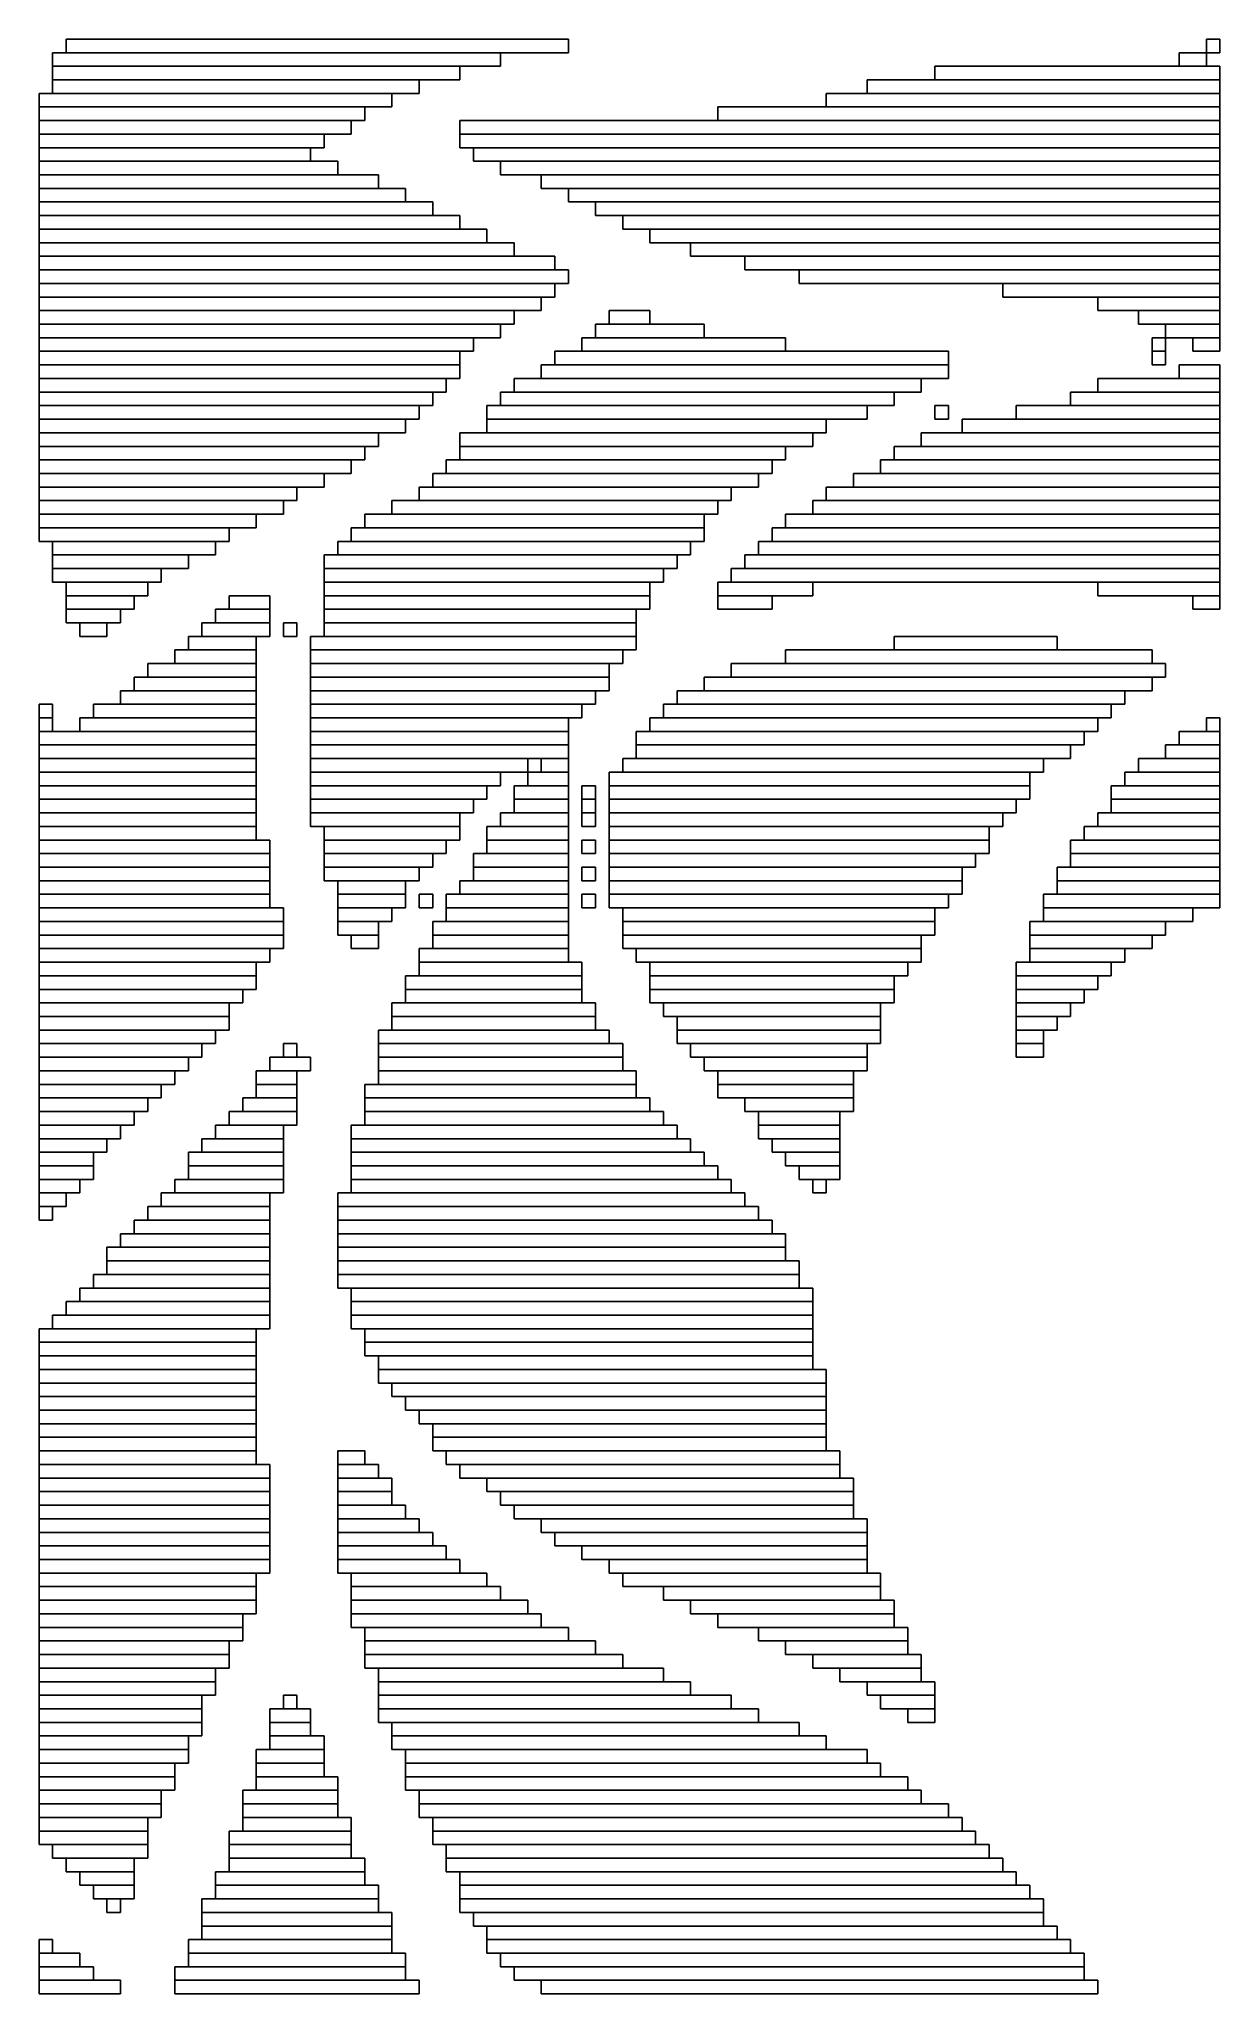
# Model space of a CAD drawing. Extents: x 468 to 555, y 440 to 584.
import ezdxf

# ---------------------------------------------------------------- set-up
doc = ezdxf.new("R2010")
doc.units = 0

msp = doc.modelspace()

# ---------------------------------------------------------------- linework, layer by layer
for p, q in [((470, 584), (507, 584)), ((470, 583), (470, 584)), ((507, 584), (507, 583)), ((554, 584), (555, 584)), ((554, 583), (554, 584)), ((555, 584), (555, 583)), ((469, 583), (502, 583)), ((469, 582), (469, 583)), ((502, 582), (469, 582)), ((469, 582), (499, 582)), ((469, 581), (469, 582)), ((507, 583), (470, 583)), ((499, 582), (499, 581)), ((502, 583), (502, 582)), ((534, 582), (555, 582)), ((534, 581), (534, 582)), ((552, 583), (554, 583)), ((552, 582), (552, 583)), ((554, 582), (552, 582)), ((555, 583), (554, 583)), ((554, 583), (554, 582)), ((555, 582), (555, 581)), ((499, 581), (469, 581)), ((469, 581), (496, 581)), ((469, 580), (469, 581)), ((496, 581), (496, 580)), ((529, 581), (555, 581)), ((529, 580), (529, 581)), ((555, 581), (534, 581)), ((555, 581), (555, 580)), ((468, 580), (494, 580)), ((468, 579), (468, 580)), ((494, 579), (468, 579)), ((468, 579), (492, 579)), ((468, 578), (468, 579)), ((496, 580), (469, 580)), ((492, 579), (492, 578)), ((494, 580), (494, 579)), ((518, 579), (555, 579)), ((518, 578), (518, 579)), ((526, 580), (555, 580)), ((526, 579), (526, 580)), ((555, 579), (526, 579)), ((555, 580), (529, 580)), ((555, 580), (555, 579)), ((555, 579), (555, 578)), ((492, 578), (468, 578)), ((468, 578), (491, 578)), ((468, 577), (468, 578)), ((491, 578), (491, 577)), ((499, 578), (555, 578)), ((499, 577), (499, 578)), ((555, 578), (518, 578)), ((555, 578), (555, 577)), ((491, 577), (468, 577)), ((468, 577), (489, 577)), ((468, 576), (468, 577)), ((489, 576), (468, 576)), ((468, 576), (488, 576)), ((468, 575), (468, 576)), ((488, 576), (488, 575)), ((489, 577), (489, 576)), ((555, 577), (499, 577)), ((499, 577), (555, 577)), ((499, 576), (499, 577)), ((555, 576), (499, 576)), ((500, 576), (555, 576)), ((500, 575), (500, 576)), ((555, 577), (555, 576)), ((555, 576), (555, 575)), ((488, 575), (468, 575)), ((468, 575), (490, 575)), ((468, 574), (468, 575)), ((490, 575), (490, 574)), ((555, 575), (500, 575)), ((502, 575), (555, 575)), ((502, 574), (502, 575)), ((555, 575), (555, 574)), ((490, 574), (468, 574)), ((468, 574), (493, 574)), ((468, 573), (468, 574)), ((493, 574), (493, 573)), ((555, 574), (502, 574)), ((505, 574), (555, 574)), ((505, 573), (505, 574)), ((555, 574), (555, 573)), ((493, 573), (468, 573)), ((468, 573), (495, 573)), ((468, 572), (468, 573)), ((495, 572), (468, 572)), ((468, 572), (497, 572)), ((468, 571), (468, 572)), ((495, 573), (495, 572)), ((497, 572), (497, 571)), ((555, 573), (505, 573)), ((507, 573), (555, 573)), ((507, 572), (507, 573)), ((555, 572), (507, 572)), ((509, 572), (555, 572)), ((509, 571), (509, 572)), ((555, 573), (555, 572)), ((555, 572), (555, 571)), ((497, 571), (468, 571)), ((468, 571), (499, 571)), ((468, 570), (468, 571)), ((499, 571), (499, 570)), ((555, 571), (509, 571)), ((511, 571), (555, 571)), ((511, 570), (511, 571)), ((555, 571), (555, 570)), ((499, 570), (468, 570)), ((468, 570), (501, 570)), ((468, 569), (468, 570)), ((501, 569), (468, 569)), ((468, 569), (503, 569)), ((468, 568), (468, 569)), ((501, 570), (501, 569)), ((503, 569), (503, 568)), ((555, 570), (511, 570)), ((513, 570), (555, 570)), ((513, 569), (513, 570)), ((555, 569), (513, 569)), ((516, 569), (555, 569)), ((516, 568), (516, 569)), ((555, 570), (555, 569)), ((555, 569), (555, 568)), ((503, 568), (468, 568)), ((468, 568), (506, 568)), ((468, 567), (468, 568)), ((506, 568), (506, 567)), ((555, 568), (516, 568)), ((520, 568), (555, 568)), ((520, 567), (520, 568)), ((555, 568), (555, 567)), ((506, 567), (468, 567)), ((468, 567), (507, 567)), ((468, 566), (468, 567)), ((507, 566), (468, 566)), ((468, 566), (506, 566)), ((468, 565), (468, 566)), ((506, 566), (506, 565)), ((507, 567), (507, 566)), ((555, 567), (520, 567)), ((524, 567), (555, 567)), ((524, 566), (524, 567)), ((555, 566), (524, 566)), ((539, 566), (555, 566)), ((539, 565), (539, 566)), ((555, 567), (555, 566)), ((555, 566), (555, 565)), ((506, 565), (468, 565)), ((468, 565), (505, 565)), ((468, 564), (468, 565)), ((505, 565), (505, 564)), ((555, 565), (539, 565)), ((546, 565), (555, 565)), ((546, 564), (546, 565)), ((555, 565), (555, 564)), ((505, 564), (468, 564)), ((468, 564), (503, 564)), ((468, 563), (468, 564)), ((503, 564), (503, 563)), ((510, 564), (513, 564)), ((510, 563), (510, 564)), ((513, 564), (513, 563)), ((555, 564), (546, 564)), ((549, 564), (555, 564)), ((549, 563), (549, 564)), ((555, 564), (555, 563)), ((503, 563), (468, 563)), ((468, 563), (502, 563)), ((468, 562), (468, 563)), ((502, 562), (468, 562)), ((468, 562), (500, 562)), ((468, 561), (468, 562)), ((500, 562), (500, 561)), ((502, 563), (502, 562)), ((508, 562), (523, 562)), ((508, 561), (508, 562)), ((509, 563), (517, 563)), ((509, 562), (509, 563)), ((517, 562), (509, 562)), ((513, 563), (510, 563)), ((517, 563), (517, 562)), ((523, 562), (523, 561)), ((555, 563), (549, 563)), ((550, 562), (551, 562)), ((550, 561), (550, 562)), ((551, 563), (555, 563)), ((551, 562), (551, 563)), ((555, 562), (551, 562)), ((551, 562), (551, 561)), ((553, 562), (555, 562)), ((553, 561), (553, 562)), ((555, 563), (555, 562)), ((555, 562), (555, 561)), ((500, 561), (468, 561)), ((468, 561), (499, 561)), ((468, 560), (468, 561)), ((499, 561), (499, 560)), ((506, 561), (535, 561)), ((506, 560), (506, 561)), ((523, 561), (508, 561)), ((535, 561), (535, 560)), ((551, 561), (550, 561)), ((550, 561), (551, 561)), ((550, 560), (550, 561)), ((551, 561), (551, 560)), ((555, 561), (553, 561)), ((499, 560), (468, 560)), ((468, 560), (499, 560)), ((468, 559), (468, 560)), ((499, 559), (468, 559)), ((468, 559), (498, 559)), ((468, 558), (468, 559)), ((498, 559), (498, 558)), ((499, 560), (499, 559)), ((503, 559), (533, 559)), ((503, 558), (503, 559)), ((505, 560), (535, 560)), ((505, 559), (505, 560)), ((535, 559), (505, 559)), ((535, 560), (506, 560)), ((533, 559), (533, 558)), ((535, 560), (535, 559)), ((546, 559), (555, 559)), ((546, 558), (546, 559)), ((551, 560), (550, 560)), ((552, 560), (555, 560)), ((552, 559), (552, 560)), ((555, 559), (552, 559)), ((555, 560), (555, 559)), ((555, 559), (555, 558)), ((498, 558), (468, 558)), ((468, 558), (497, 558)), ((468, 557), (468, 558)), ((497, 558), (497, 557)), ((502, 558), (531, 558)), ((502, 557), (502, 558)), ((533, 558), (503, 558)), ((531, 558), (531, 557)), ((544, 558), (555, 558)), ((544, 557), (544, 558)), ((555, 558), (546, 558)), ((555, 558), (555, 557)), ((497, 557), (468, 557)), ((468, 557), (496, 557)), ((468, 556), (468, 557)), ((496, 556), (468, 556)), ((468, 556), (495, 556)), ((468, 555), (468, 556)), ((495, 556), (495, 555)), ((496, 557), (496, 556)), ((501, 557), (529, 557)), ((501, 556), (501, 557)), ((529, 556), (501, 556)), ((501, 556), (526, 556)), ((501, 555), (501, 556)), ((531, 557), (502, 557)), ((526, 556), (526, 555)), ((529, 557), (529, 556)), ((534, 557), (535, 557)), ((534, 556), (534, 557)), ((535, 556), (534, 556)), ((535, 557), (535, 556)), ((536, 556), (555, 556)), ((536, 555), (536, 556)), ((540, 557), (555, 557)), ((540, 556), (540, 557)), ((555, 556), (540, 556)), ((555, 557), (544, 557)), ((555, 557), (555, 556)), ((555, 556), (555, 555)), ((495, 555), (468, 555)), ((468, 555), (493, 555)), ((468, 554), (468, 555)), ((493, 555), (493, 554)), ((499, 555), (525, 555)), ((499, 554), (499, 555)), ((526, 555), (501, 555)), ((525, 555), (525, 554)), ((533, 555), (555, 555)), ((533, 554), (533, 555)), ((555, 555), (536, 555)), ((555, 555), (555, 554)), ((493, 554), (468, 554)), ((468, 554), (492, 554)), ((468, 553), (468, 554)), ((492, 553), (468, 553)), ((468, 553), (491, 553)), ((468, 552), (468, 553)), ((491, 553), (491, 552)), ((492, 554), (492, 553)), ((498, 553), (522, 553)), ((498, 552), (498, 553)), ((525, 554), (499, 554)), ((499, 554), (523, 554)), ((499, 553), (499, 554)), ((523, 553), (499, 553)), ((522, 553), (522, 552)), ((523, 554), (523, 553)), ((530, 553), (555, 553)), ((530, 552), (530, 553)), ((531, 554), (555, 554)), ((531, 553), (531, 554)), ((555, 553), (531, 553)), ((555, 554), (533, 554)), ((555, 554), (555, 553)), ((555, 553), (555, 552)), ((491, 552), (468, 552)), ((468, 552), (489, 552)), ((468, 551), (468, 552)), ((489, 552), (489, 551)), ((497, 552), (521, 552)), ((497, 551), (497, 552)), ((522, 552), (498, 552)), ((521, 552), (521, 551)), ((528, 552), (555, 552)), ((528, 551), (528, 552)), ((555, 552), (530, 552)), ((555, 552), (555, 551)), ((489, 551), (468, 551)), ((468, 551), (487, 551)), ((468, 550), (468, 551)), ((487, 551), (487, 550)), ((496, 551), (519, 551)), ((496, 550), (496, 551)), ((521, 551), (497, 551)), ((519, 551), (519, 550)), ((526, 551), (555, 551)), ((526, 550), (526, 551)), ((555, 551), (528, 551)), ((555, 551), (555, 550)), ((487, 550), (468, 550)), ((468, 550), (486, 550)), ((468, 549), (468, 550)), ((486, 549), (468, 549)), ((468, 549), (484, 549)), ((468, 548), (468, 549)), ((484, 549), (484, 548)), ((486, 550), (486, 549)), ((492, 549), (517, 549)), ((492, 548), (492, 549)), ((494, 550), (518, 550)), ((494, 549), (494, 550)), ((518, 549), (494, 549)), ((519, 550), (496, 550)), ((517, 549), (517, 548)), ((518, 550), (518, 549)), ((523, 549), (555, 549)), ((523, 548), (523, 549)), ((525, 550), (555, 550)), ((525, 549), (525, 550)), ((555, 549), (525, 549)), ((555, 550), (526, 550)), ((555, 550), (555, 549)), ((555, 549), (555, 548)), ((484, 548), (468, 548)), ((468, 548), (482, 548)), ((468, 547), (468, 548)), ((482, 548), (482, 547)), ((491, 548), (517, 548)), ((491, 547), (491, 548)), ((517, 548), (492, 548)), ((517, 548), (517, 547)), ((522, 548), (555, 548)), ((522, 547), (522, 548)), ((555, 548), (523, 548)), ((555, 548), (555, 547)), ((482, 547), (468, 547)), ((469, 547), (481, 547)), ((469, 546), (469, 547)), ((481, 546), (469, 546)), ((469, 546), (479, 546)), ((469, 545), (469, 546)), ((479, 546), (479, 545)), ((481, 547), (481, 546)), ((489, 546), (515, 546)), ((489, 545), (489, 546)), ((490, 547), (516, 547)), ((490, 546), (490, 547)), ((516, 546), (490, 546)), ((517, 547), (491, 547)), ((515, 546), (515, 545)), ((516, 547), (516, 546)), ((520, 546), (555, 546)), ((520, 545), (520, 546)), ((521, 547), (555, 547)), ((521, 546), (521, 547)), ((555, 546), (521, 546)), ((555, 547), (522, 547)), ((555, 547), (555, 546)), ((555, 546), (555, 545)), ((479, 545), (469, 545)), ((469, 545), (477, 545)), ((469, 544), (469, 545)), ((477, 545), (477, 544)), ((515, 545), (489, 545)), ((489, 545), (514, 545)), ((489, 544), (489, 545)), ((514, 545), (514, 544)), ((519, 545), (555, 545)), ((519, 544), (519, 545)), ((555, 545), (520, 545)), ((555, 545), (555, 544)), ((477, 544), (469, 544)), ((470, 544), (476, 544)), ((470, 543), (470, 544)), ((476, 543), (470, 543)), ((470, 543), (475, 543)), ((470, 542), (470, 543)), ((475, 543), (475, 542)), ((476, 544), (476, 543)), ((482, 543), (485, 543)), ((482, 542), (482, 543)), ((485, 543), (485, 542)), ((514, 544), (489, 544)), ((489, 544), (513, 544)), ((489, 543), (489, 544)), ((513, 543), (489, 543)), ((489, 543), (513, 543)), ((489, 542), (489, 543)), ((513, 544), (513, 543)), ((513, 543), (513, 542)), ((518, 544), (525, 544)), ((518, 543), (518, 544)), ((525, 543), (518, 543)), ((518, 543), (522, 543)), ((518, 542), (518, 543)), ((555, 544), (519, 544)), ((522, 543), (522, 542)), ((525, 544), (525, 543)), ((546, 544), (555, 544)), ((546, 543), (546, 544)), ((555, 543), (546, 543)), ((553, 543), (555, 543)), ((553, 542), (553, 543)), ((555, 544), (555, 543)), ((555, 543), (555, 542)), ((475, 542), (470, 542)), ((470, 542), (474, 542)), ((470, 541), (470, 542)), ((474, 542), (474, 541)), ((481, 542), (485, 542)), ((481, 541), (481, 542)), ((485, 542), (482, 542)), ((485, 542), (485, 541)), ((513, 542), (489, 542)), ((489, 542), (512, 542)), ((489, 541), (489, 542)), ((512, 542), (512, 541)), ((522, 542), (518, 542)), ((555, 542), (553, 542)), ((474, 541), (470, 541)), ((471, 541), (473, 541)), ((471, 540), (471, 541)), ((473, 540), (471, 540)), ((473, 541), (473, 540)), ((479, 540), (484, 540)), ((479, 539), (479, 540)), ((480, 541), (485, 541)), ((480, 540), (480, 541)), ((485, 540), (480, 540)), ((485, 541), (481, 541)), ((484, 540), (484, 539)), ((485, 541), (485, 540)), ((486, 541), (487, 541)), ((486, 540), (486, 541)), ((487, 540), (486, 540)), ((487, 541), (487, 540)), ((488, 540), (512, 540)), ((488, 539), (488, 540)), ((512, 541), (489, 541)), ((489, 541), (512, 541)), ((489, 540), (489, 541)), ((512, 540), (489, 540)), ((512, 541), (512, 540)), ((512, 540), (512, 539)), ((531, 540), (543, 540)), ((531, 539), (531, 540)), ((543, 540), (543, 539)), ((478, 539), (484, 539)), ((478, 538), (478, 539)), ((484, 539), (479, 539)), ((484, 539), (484, 538)), ((512, 539), (488, 539)), ((488, 539), (511, 539)), ((488, 538), (488, 539)), ((511, 539), (511, 538)), ((523, 539), (550, 539)), ((523, 538), (523, 539)), ((543, 539), (531, 539)), ((550, 539), (550, 538)), ((476, 538), (484, 538)), ((476, 537), (476, 538)), ((484, 538), (478, 538)), ((484, 538), (484, 537)), ((511, 538), (488, 538)), ((488, 538), (510, 538)), ((488, 537), (488, 538)), ((510, 538), (510, 537)), ((519, 538), (551, 538)), ((519, 537), (519, 538)), ((550, 538), (523, 538)), ((551, 538), (551, 537)), ((474, 536), (484, 536)), ((474, 535), (474, 536)), ((475, 537), (484, 537)), ((475, 536), (475, 537)), ((484, 536), (475, 536)), ((484, 537), (476, 537)), ((484, 537), (484, 536)), ((484, 536), (484, 535)), ((510, 537), (488, 537)), ((488, 537), (510, 537)), ((488, 536), (488, 537)), ((510, 536), (488, 536)), ((488, 536), (509, 536)), ((488, 535), (488, 536)), ((509, 536), (509, 535)), ((510, 537), (510, 536)), ((515, 536), (548, 536)), ((515, 535), (515, 536)), ((517, 537), (550, 537)), ((517, 536), (517, 537)), ((550, 536), (517, 536)), ((551, 537), (519, 537)), ((548, 536), (548, 535)), ((550, 537), (550, 536)), ((468, 535), (469, 535)), ((468, 534), (468, 535)), ((469, 535), (469, 534)), ((472, 535), (484, 535)), ((472, 534), (472, 535)), ((484, 535), (474, 535)), ((484, 535), (484, 534)), ((509, 535), (488, 535)), ((488, 535), (508, 535)), ((488, 534), (488, 535)), ((508, 535), (508, 534)), ((514, 535), (547, 535)), ((514, 534), (514, 535)), ((548, 535), (515, 535)), ((547, 535), (547, 534)), ((469, 534), (468, 534)), ((468, 534), (469, 534)), ((468, 533), (468, 534)), ((469, 533), (468, 533)), ((468, 533), (484, 533)), ((468, 532), (468, 533)), ((469, 534), (469, 533)), ((471, 534), (484, 534)), ((471, 533), (471, 534)), ((484, 533), (471, 533)), ((484, 534), (472, 534)), ((484, 534), (484, 533)), ((484, 533), (484, 532)), ((508, 534), (488, 534)), ((488, 534), (507, 534)), ((488, 533), (488, 534)), ((507, 533), (488, 533)), ((488, 533), (507, 533)), ((488, 532), (488, 533)), ((507, 534), (507, 533)), ((507, 533), (507, 532)), ((512, 533), (545, 533)), ((512, 532), (512, 533)), ((513, 534), (546, 534)), ((513, 533), (513, 534)), ((546, 533), (513, 533)), ((547, 534), (514, 534)), ((545, 533), (545, 532)), ((546, 534), (546, 533)), ((552, 533), (555, 533)), ((552, 532), (552, 533)), ((554, 534), (555, 534)), ((554, 533), (554, 534)), ((555, 533), (554, 533)), ((555, 534), (555, 533)), ((555, 533), (555, 532)), ((484, 532), (468, 532)), ((468, 532), (484, 532)), ((468, 531), (468, 532)), ((484, 532), (484, 531)), ((507, 532), (488, 532)), ((488, 532), (507, 532)), ((488, 531), (488, 532)), ((507, 532), (507, 531)), ((545, 532), (512, 532)), ((512, 532), (544, 532)), ((512, 531), (512, 532)), ((544, 532), (544, 531)), ((551, 532), (555, 532)), ((551, 531), (551, 532)), ((555, 532), (552, 532)), ((555, 532), (555, 531)), ((484, 531), (468, 531)), ((468, 531), (484, 531)), ((468, 530), (468, 531)), ((484, 530), (468, 530)), ((468, 530), (484, 530)), ((468, 529), (468, 530)), ((484, 531), (484, 530)), ((484, 530), (484, 529)), ((507, 531), (488, 531)), ((488, 531), (504, 531)), ((488, 530), (488, 531)), ((504, 530), (488, 530)), ((488, 530), (502, 530)), ((488, 529), (488, 530)), ((502, 530), (502, 529)), ((504, 531), (504, 530)), ((504, 530), (507, 530)), ((504, 529), (504, 530)), ((505, 531), (507, 531)), ((505, 530), (505, 531)), ((507, 530), (505, 530)), ((507, 531), (507, 530)), ((507, 530), (507, 529)), ((510, 530), (541, 530)), ((510, 529), (510, 530)), ((511, 531), (542, 531)), ((511, 530), (511, 531)), ((542, 530), (511, 530)), ((544, 531), (512, 531)), ((541, 530), (541, 529)), ((542, 531), (542, 530)), ((548, 530), (555, 530)), ((548, 529), (548, 530)), ((549, 531), (555, 531)), ((549, 530), (549, 531)), ((555, 530), (549, 530)), ((555, 531), (551, 531)), ((555, 531), (555, 530)), ((555, 530), (555, 529)), ((484, 529), (468, 529)), ((468, 529), (484, 529)), ((468, 528), (468, 529)), ((484, 529), (484, 528)), ((502, 529), (488, 529)), ((488, 529), (501, 529)), ((488, 528), (488, 529)), ((501, 529), (501, 528)), ((503, 529), (507, 529)), ((503, 528), (503, 529)), ((507, 529), (504, 529)), ((507, 529), (507, 528)), ((508, 529), (509, 529)), ((508, 528), (508, 529)), ((509, 529), (509, 528)), ((541, 529), (510, 529)), ((510, 529), (541, 529)), ((510, 528), (510, 529)), ((541, 529), (541, 528)), ((547, 529), (555, 529)), ((547, 528), (547, 529)), ((555, 529), (548, 529)), ((555, 529), (555, 528)), ((484, 528), (468, 528)), ((468, 528), (484, 528)), ((468, 527), (468, 528)), ((484, 528), (484, 527)), ((501, 528), (488, 528)), ((488, 528), (500, 528)), ((488, 527), (488, 528)), ((500, 528), (500, 527)), ((507, 528), (503, 528)), ((503, 528), (507, 528)), ((503, 527), (503, 528)), ((507, 528), (507, 527)), ((509, 528), (508, 528)), ((508, 528), (509, 528)), ((508, 527), (508, 528)), ((509, 528), (509, 527)), ((541, 528), (510, 528)), ((510, 528), (540, 528)), ((510, 527), (510, 528)), ((540, 528), (540, 527)), ((555, 528), (547, 528)), ((547, 528), (555, 528)), ((547, 527), (547, 528)), ((555, 528), (555, 527)), ((484, 527), (468, 527)), ((468, 527), (484, 527)), ((468, 526), (468, 527)), ((484, 526), (468, 526)), ((468, 526), (484, 526)), ((468, 525), (468, 526)), ((484, 527), (484, 526)), ((484, 526), (484, 525)), ((500, 527), (488, 527)), ((488, 527), (499, 527)), ((488, 526), (488, 527)), ((499, 526), (488, 526)), ((489, 526), (499, 526)), ((489, 525), (489, 526)), ((499, 527), (499, 526)), ((499, 526), (499, 525)), ((501, 526), (507, 526)), ((501, 525), (501, 526)), ((502, 527), (507, 527)), ((502, 526), (502, 527)), ((507, 526), (502, 526)), ((507, 527), (503, 527)), ((507, 527), (507, 526)), ((507, 526), (507, 525)), ((509, 527), (508, 527)), ((508, 527), (509, 527)), ((508, 526), (508, 527)), ((509, 526), (508, 526)), ((509, 527), (509, 526)), ((540, 527), (510, 527)), ((510, 527), (539, 527)), ((510, 526), (510, 527)), ((539, 526), (510, 526)), ((510, 526), (538, 526)), ((510, 525), (510, 526)), ((538, 526), (538, 525)), ((539, 527), (539, 526)), ((545, 526), (555, 526)), ((545, 525), (545, 526)), ((546, 527), (555, 527)), ((546, 526), (546, 527)), ((555, 526), (546, 526)), ((555, 527), (547, 527)), ((555, 527), (555, 526)), ((555, 526), (555, 525)), ((484, 525), (468, 525)), ((468, 525), (485, 525)), ((468, 524), (468, 525)), ((485, 525), (485, 524)), ((499, 525), (489, 525)), ((489, 525), (498, 525)), ((489, 524), (489, 525)), ((498, 525), (498, 524)), ((507, 525), (501, 525)), ((501, 525), (507, 525)), ((501, 524), (501, 525)), ((507, 525), (507, 524)), ((508, 525), (509, 525)), ((508, 524), (508, 525)), ((509, 525), (509, 524)), ((538, 525), (510, 525)), ((510, 525), (538, 525)), ((510, 524), (510, 525)), ((538, 525), (538, 524)), ((544, 525), (555, 525)), ((544, 524), (544, 525)), ((555, 525), (545, 525)), ((555, 525), (555, 524)), ((485, 524), (468, 524)), ((468, 524), (485, 524)), ((468, 523), (468, 524)), ((485, 523), (468, 523)), ((468, 523), (485, 523)), ((468, 522), (468, 523)), ((485, 524), (485, 523)), ((485, 523), (485, 522)), ((498, 524), (489, 524)), ((489, 524), (497, 524)), ((489, 523), (489, 524)), ((497, 523), (489, 523)), ((489, 523), (496, 523)), ((489, 522), (489, 523)), ((496, 523), (496, 522)), ((497, 524), (497, 523)), ((500, 524), (507, 524)), ((500, 523), (500, 524)), ((507, 523), (500, 523)), ((500, 523), (507, 523)), ((500, 522), (500, 523)), ((507, 524), (501, 524)), ((507, 524), (507, 523)), ((507, 523), (507, 522)), ((509, 524), (508, 524)), ((508, 523), (509, 523)), ((508, 522), (508, 523)), ((509, 523), (509, 522)), ((538, 524), (510, 524)), ((510, 524), (537, 524)), ((510, 523), (510, 524)), ((537, 523), (510, 523)), ((510, 523), (536, 523)), ((510, 522), (510, 523)), ((536, 523), (536, 522)), ((537, 524), (537, 523)), ((543, 523), (555, 523)), ((543, 522), (543, 523)), ((555, 524), (544, 524)), ((544, 524), (555, 524)), ((544, 523), (544, 524)), ((555, 523), (544, 523)), ((555, 524), (555, 523)), ((555, 523), (555, 522)), ((485, 522), (468, 522)), ((468, 522), (485, 522)), ((468, 521), (468, 522)), ((485, 522), (485, 521)), ((496, 522), (489, 522)), ((490, 522), (495, 522)), ((490, 521), (490, 522)), ((495, 522), (495, 521)), ((499, 522), (507, 522)), ((499, 521), (499, 522)), ((507, 522), (500, 522)), ((507, 522), (507, 521)), ((509, 522), (508, 522)), ((536, 522), (510, 522)), ((510, 522), (536, 522)), ((510, 521), (510, 522)), ((536, 522), (536, 521)), ((555, 522), (543, 522)), ((543, 522), (555, 522)), ((543, 521), (543, 522)), ((555, 522), (555, 521)), ((485, 521), (468, 521)), ((468, 521), (485, 521)), ((468, 520), (468, 521)), ((485, 520), (468, 520)), ((468, 520), (486, 520)), ((468, 519), (468, 520)), ((485, 521), (485, 520)), ((486, 520), (486, 519)), ((495, 521), (490, 521)), ((490, 521), (495, 521)), ((490, 520), (490, 521)), ((495, 520), (490, 520)), ((490, 520), (494, 520)), ((490, 519), (490, 520)), ((494, 520), (494, 519)), ((495, 521), (495, 520)), ((496, 521), (497, 521)), ((496, 520), (496, 521)), ((497, 520), (496, 520)), ((497, 521), (497, 520)), ((498, 521), (507, 521)), ((498, 520), (498, 521)), ((507, 520), (498, 520)), ((498, 520), (507, 520)), ((498, 519), (498, 520)), ((507, 521), (499, 521)), ((507, 521), (507, 520)), ((507, 520), (507, 519)), ((508, 521), (509, 521)), ((508, 520), (508, 521)), ((509, 520), (508, 520)), ((509, 521), (509, 520)), ((536, 521), (510, 521)), ((510, 521), (535, 521)), ((510, 520), (510, 521)), ((535, 520), (510, 520)), ((511, 520), (534, 520)), ((511, 519), (511, 520)), ((534, 520), (534, 519)), ((535, 521), (535, 520)), ((542, 521), (555, 521)), ((542, 520), (542, 521)), ((555, 520), (542, 520)), ((542, 520), (553, 520)), ((542, 519), (542, 520)), ((555, 521), (543, 521)), ((553, 520), (553, 519)), ((555, 521), (555, 520)), ((486, 519), (468, 519)), ((468, 519), (486, 519)), ((468, 518), (468, 519)), ((486, 519), (486, 518)), ((494, 519), (490, 519)), ((490, 519), (493, 519)), ((490, 518), (490, 519)), ((493, 519), (493, 518)), ((497, 519), (507, 519)), ((497, 518), (497, 519)), ((507, 519), (498, 519)), ((507, 519), (507, 518)), ((534, 519), (511, 519)), ((511, 519), (534, 519)), ((511, 518), (511, 519)), ((534, 519), (534, 518)), ((541, 519), (551, 519)), ((541, 518), (541, 519)), ((553, 519), (542, 519)), ((551, 519), (551, 518)), ((486, 518), (468, 518)), ((468, 518), (486, 518)), ((468, 517), (468, 518)), ((486, 517), (468, 517)), ((468, 517), (485, 517)), ((468, 516), (468, 517)), ((485, 517), (485, 516)), ((486, 518), (486, 517)), ((493, 518), (490, 518)), ((491, 518), (493, 518)), ((491, 517), (491, 518)), ((493, 517), (491, 517)), ((493, 518), (493, 517)), ((496, 517), (507, 517)), ((496, 516), (496, 517)), ((507, 518), (497, 518)), ((497, 518), (507, 518)), ((497, 517), (497, 518)), ((507, 517), (497, 517)), ((507, 518), (507, 517)), ((507, 517), (507, 516)), ((534, 518), (511, 518)), ((511, 518), (533, 518)), ((511, 517), (511, 518)), ((533, 517), (511, 517)), ((512, 517), (533, 517)), ((512, 516), (512, 517)), ((533, 518), (533, 517)), ((533, 517), (533, 516)), ((551, 518), (541, 518)), ((541, 518), (550, 518)), ((541, 517), (541, 518)), ((550, 517), (541, 517)), ((541, 517), (548, 517)), ((541, 516), (541, 517)), ((548, 517), (548, 516)), ((550, 518), (550, 517)), ((485, 516), (468, 516)), ((468, 516), (484, 516)), ((468, 515), (468, 516)), ((484, 516), (484, 515)), ((507, 516), (496, 516)), ((496, 516), (508, 516)), ((496, 515), (496, 516)), ((508, 516), (508, 515)), ((533, 516), (512, 516)), ((513, 516), (532, 516)), ((513, 515), (513, 516)), ((532, 516), (532, 515)), ((540, 516), (547, 516)), ((540, 515), (540, 516)), ((548, 516), (541, 516)), ((547, 516), (547, 515)), ((484, 515), (468, 515)), ((468, 515), (484, 515)), ((468, 514), (468, 515)), ((484, 515), (484, 514)), ((495, 515), (508, 515)), ((495, 514), (495, 515)), ((508, 515), (496, 515)), ((508, 515), (508, 514)), ((532, 515), (513, 515)), ((513, 515), (531, 515)), ((513, 514), (513, 515)), ((531, 515), (531, 514)), ((547, 515), (540, 515)), ((540, 515), (546, 515)), ((540, 514), (540, 515)), ((546, 515), (546, 514)), ((484, 514), (468, 514)), ((468, 514), (483, 514)), ((468, 513), (468, 514)), ((483, 513), (468, 513)), ((468, 513), (482, 513)), ((468, 512), (468, 513)), ((482, 513), (482, 512)), ((483, 514), (483, 513)), ((494, 513), (509, 513)), ((494, 512), (494, 513)), ((508, 514), (495, 514)), ((495, 514), (508, 514)), ((495, 513), (495, 514)), ((508, 513), (495, 513)), ((508, 514), (508, 513)), ((509, 513), (509, 512)), ((531, 514), (513, 514)), ((513, 514), (531, 514)), ((513, 513), (513, 514)), ((531, 513), (513, 513)), ((514, 513), (530, 513)), ((514, 512), (514, 513)), ((530, 513), (530, 512)), ((531, 514), (531, 513)), ((546, 514), (540, 514)), ((540, 514), (545, 514)), ((540, 513), (540, 514)), ((545, 513), (540, 513)), ((540, 513), (544, 513)), ((540, 512), (540, 513)), ((544, 513), (544, 512)), ((545, 514), (545, 513)), ((482, 512), (468, 512)), ((468, 512), (482, 512)), ((468, 511), (468, 512)), ((482, 512), (482, 511)), ((509, 512), (494, 512)), ((494, 512), (509, 512)), ((494, 511), (494, 512)), ((509, 512), (509, 511)), ((530, 512), (514, 512)), ((515, 512), (530, 512)), ((515, 511), (515, 512)), ((530, 512), (530, 511)), ((544, 512), (540, 512)), ((540, 512), (543, 512)), ((540, 511), (540, 512)), ((543, 512), (543, 511)), ((482, 511), (468, 511)), ((468, 511), (481, 511)), ((468, 510), (468, 511)), ((481, 510), (468, 510)), ((468, 510), (480, 510)), ((468, 509), (468, 510)), ((480, 510), (480, 509)), ((481, 511), (481, 510)), ((486, 510), (487, 510)), ((486, 509), (486, 510)), ((487, 510), (487, 509)), ((493, 511), (510, 511)), ((493, 510), (493, 511)), ((510, 510), (493, 510)), ((493, 510), (511, 510)), ((493, 509), (493, 510)), ((509, 511), (494, 511)), ((510, 511), (510, 510)), ((511, 510), (511, 509)), ((530, 511), (515, 511)), ((515, 511), (530, 511)), ((515, 510), (515, 511)), ((530, 510), (515, 510)), ((516, 510), (529, 510)), ((516, 509), (516, 510)), ((529, 510), (529, 509)), ((530, 511), (530, 510)), ((543, 511), (540, 511)), ((540, 511), (542, 511)), ((540, 510), (540, 511)), ((542, 510), (540, 510)), ((540, 510), (542, 510)), ((540, 509), (540, 510)), ((542, 511), (542, 510)), ((542, 510), (542, 509)), ((480, 509), (468, 509)), ((468, 509), (479, 509)), ((468, 508), (468, 509)), ((479, 509), (479, 508)), ((485, 509), (488, 509)), ((485, 508), (485, 509)), ((487, 509), (486, 509)), ((488, 509), (488, 508)), ((511, 509), (493, 509)), ((493, 509), (511, 509)), ((493, 508), (493, 509)), ((511, 509), (511, 508)), ((529, 509), (516, 509)), ((517, 509), (529, 509)), ((517, 508), (517, 509)), ((529, 509), (529, 508)), ((542, 509), (540, 509)), ((479, 508), (468, 508)), ((468, 508), (478, 508)), ((468, 507), (468, 508)), ((478, 507), (468, 507)), ((468, 507), (477, 507)), ((468, 506), (468, 507)), ((477, 507), (477, 506)), ((478, 508), (478, 507)), ((484, 508), (487, 508)), ((484, 507), (484, 508)), ((487, 507), (484, 507)), ((484, 507), (487, 507)), ((484, 506), (484, 507)), ((488, 508), (485, 508)), ((487, 508), (487, 507)), ((487, 507), (487, 506)), ((492, 507), (512, 507)), ((492, 506), (492, 507)), ((511, 508), (493, 508)), ((493, 508), (512, 508)), ((493, 507), (493, 508)), ((512, 507), (493, 507)), ((512, 508), (512, 507)), ((512, 507), (512, 506)), ((529, 508), (517, 508)), ((518, 508), (528, 508)), ((518, 507), (518, 508)), ((528, 507), (518, 507)), ((518, 507), (528, 507)), ((518, 506), (518, 507)), ((528, 508), (528, 507)), ((528, 507), (528, 506)), ((477, 506), (468, 506)), ((468, 506), (476, 506)), ((468, 505), (468, 506)), ((476, 506), (476, 505)), ((483, 506), (487, 506)), ((483, 505), (483, 506)), ((487, 506), (484, 506)), ((487, 506), (487, 505)), ((512, 506), (492, 506)), ((492, 506), (513, 506)), ((492, 505), (492, 506)), ((513, 506), (513, 505)), ((528, 506), (518, 506)), ((520, 506), (528, 506)), ((520, 505), (520, 506)), ((528, 506), (528, 505)), ((476, 505), (468, 505)), ((468, 505), (475, 505)), ((468, 504), (468, 505)), ((475, 504), (468, 504)), ((468, 504), (474, 504)), ((468, 503), (468, 504)), ((474, 504), (474, 503)), ((475, 505), (475, 504)), ((481, 504), (486, 504)), ((481, 503), (481, 504)), ((482, 505), (487, 505)), ((482, 504), (482, 505)), ((487, 504), (482, 504)), ((487, 505), (483, 505)), ((486, 504), (486, 503)), ((487, 505), (487, 504)), ((491, 504), (515, 504)), ((491, 503), (491, 504)), ((513, 505), (492, 505)), ((492, 505), (514, 505)), ((492, 504), (492, 505)), ((514, 504), (492, 504)), ((514, 505), (514, 504)), ((515, 504), (515, 503)), ((528, 505), (520, 505)), ((521, 505), (527, 505)), ((521, 504), (521, 505)), ((527, 504), (521, 504)), ((521, 504), (527, 504)), ((521, 503), (521, 504)), ((527, 505), (527, 504)), ((527, 504), (527, 503)), ((474, 503), (468, 503)), ((468, 503), (473, 503)), ((468, 502), (468, 503)), ((473, 503), (473, 502)), ((480, 503), (486, 503)), ((480, 502), (480, 503)), ((486, 503), (481, 503)), ((486, 503), (486, 502)), ((515, 503), (491, 503)), ((491, 503), (516, 503)), ((491, 502), (491, 503)), ((516, 503), (516, 502)), ((527, 503), (521, 503)), ((522, 503), (527, 503)), ((522, 502), (522, 503)), ((527, 503), (527, 502)), ((473, 502), (468, 502)), ((468, 502), (472, 502)), ((468, 501), (468, 502)), ((472, 502), (472, 501)), ((479, 502), (486, 502)), ((479, 501), (479, 502)), ((486, 502), (480, 502)), ((486, 502), (486, 501)), ((516, 502), (491, 502)), ((491, 502), (517, 502)), ((491, 501), (491, 502)), ((517, 502), (517, 501)), ((527, 502), (522, 502)), ((523, 502), (527, 502)), ((523, 501), (523, 502)), ((527, 502), (527, 501)), ((472, 501), (468, 501)), ((468, 501), (472, 501)), ((468, 500), (468, 501)), ((472, 500), (468, 500)), ((468, 500), (471, 500)), ((468, 499), (468, 500)), ((471, 500), (471, 499)), ((472, 501), (472, 500)), ((478, 500), (486, 500)), ((478, 499), (478, 500)), ((486, 501), (479, 501)), ((479, 501), (486, 501)), ((479, 500), (479, 501)), ((486, 500), (479, 500)), ((486, 501), (486, 500)), ((486, 500), (486, 499)), ((517, 501), (491, 501)), ((491, 501), (518, 501)), ((491, 500), (491, 501)), ((518, 500), (491, 500)), ((491, 500), (519, 500)), ((491, 499), (491, 500)), ((518, 501), (518, 500)), ((519, 500), (519, 499)), ((527, 501), (523, 501)), ((524, 501), (527, 501)), ((524, 500), (524, 501)), ((527, 500), (524, 500)), ((525, 500), (526, 500)), ((525, 499), (525, 500)), ((526, 500), (526, 499)), ((527, 501), (527, 500)), ((471, 499), (468, 499)), ((468, 499), (470, 499)), ((468, 498), (468, 499)), ((470, 499), (470, 498)), ((477, 499), (485, 499)), ((477, 498), (477, 499)), ((486, 499), (478, 499)), ((485, 499), (485, 498)), ((490, 499), (520, 499)), ((490, 498), (490, 499)), ((519, 499), (491, 499)), ((520, 499), (520, 498)), ((526, 499), (525, 499)), ((470, 498), (468, 498)), ((468, 498), (469, 498)), ((468, 497), (468, 498)), ((469, 497), (468, 497)), ((469, 498), (469, 497)), ((475, 497), (485, 497)), ((475, 496), (475, 497)), ((476, 498), (485, 498)), ((476, 497), (476, 498)), ((485, 497), (476, 497)), ((485, 498), (477, 498)), ((485, 498), (485, 497)), ((485, 497), (485, 496)), ((520, 498), (490, 498)), ((490, 498), (521, 498)), ((490, 497), (490, 498)), ((521, 497), (490, 497)), ((490, 497), (522, 497)), ((490, 496), (490, 497)), ((521, 498), (521, 497)), ((522, 497), (522, 496)), ((474, 496), (485, 496)), ((474, 495), (474, 496)), ((485, 496), (475, 496)), ((485, 496), (485, 495)), ((522, 496), (490, 496)), ((490, 496), (523, 496)), ((490, 495), (490, 496)), ((523, 496), (523, 495)), ((473, 495), (485, 495)), ((473, 494), (473, 495)), ((485, 494), (473, 494)), ((473, 494), (485, 494)), ((473, 493), (473, 494)), ((485, 495), (474, 495)), ((485, 495), (485, 494)), ((485, 494), (485, 493)), ((523, 495), (490, 495)), ((490, 495), (523, 495)), ((490, 494), (490, 495)), ((523, 494), (490, 494)), ((490, 494), (524, 494)), ((490, 493), (490, 494)), ((523, 495), (523, 494)), ((524, 494), (524, 493)), ((472, 493), (485, 493)), ((472, 492), (472, 493)), ((485, 493), (473, 493)), ((485, 493), (485, 492)), ((524, 493), (490, 493)), ((490, 493), (524, 493)), ((490, 492), (490, 493)), ((524, 493), (524, 492)), ((471, 492), (485, 492)), ((471, 491), (471, 492)), ((485, 492), (472, 492)), ((485, 492), (485, 491)), ((524, 492), (490, 492)), ((491, 492), (525, 492)), ((491, 491), (491, 492)), ((525, 492), (525, 491)), ((469, 490), (485, 490)), ((469, 489), (469, 490)), ((470, 491), (485, 491)), ((470, 490), (470, 491)), ((485, 490), (470, 490)), ((485, 491), (471, 491)), ((485, 491), (485, 490)), ((485, 490), (485, 489)), ((525, 491), (491, 491)), ((491, 491), (525, 491)), ((491, 490), (491, 491)), ((525, 490), (491, 490)), ((491, 490), (525, 490)), ((491, 489), (491, 490)), ((525, 491), (525, 490)), ((525, 490), (525, 489)), ((468, 489), (484, 489)), ((468, 488), (468, 489)), ((485, 489), (469, 489)), ((484, 489), (484, 488)), ((525, 489), (491, 489)), ((492, 489), (525, 489)), ((492, 488), (492, 489)), ((525, 489), (525, 488)), ((484, 488), (468, 488)), ((468, 488), (484, 488)), ((468, 487), (468, 488)), ((484, 487), (468, 487)), ((468, 487), (484, 487)), ((468, 486), (468, 487)), ((484, 488), (484, 487)), ((484, 487), (484, 486)), ((525, 488), (492, 488)), ((492, 488), (525, 488)), ((492, 487), (492, 488)), ((525, 487), (492, 487)), ((493, 487), (525, 487)), ((493, 486), (493, 487)), ((525, 488), (525, 487)), ((525, 487), (525, 486)), ((484, 486), (468, 486)), ((468, 486), (484, 486)), ((468, 485), (468, 486)), ((484, 486), (484, 485)), ((525, 486), (493, 486)), ((493, 486), (526, 486)), ((493, 485), (493, 486)), ((526, 486), (526, 485)), ((484, 485), (468, 485)), ((468, 485), (484, 485)), ((468, 484), (468, 485)), ((484, 484), (468, 484)), ((468, 484), (484, 484)), ((468, 483), (468, 484)), ((484, 485), (484, 484)), ((484, 484), (484, 483)), ((526, 485), (493, 485)), ((494, 485), (526, 485)), ((494, 484), (494, 485)), ((526, 484), (494, 484)), ((495, 484), (526, 484)), ((495, 483), (495, 484)), ((526, 485), (526, 484)), ((526, 484), (526, 483)), ((484, 483), (468, 483)), ((468, 483), (484, 483)), ((468, 482), (468, 483)), ((484, 483), (484, 482)), ((526, 483), (495, 483)), ((496, 483), (526, 483)), ((496, 482), (496, 483)), ((526, 483), (526, 482)), ((484, 482), (468, 482)), ((468, 482), (484, 482)), ((468, 481), (468, 482)), ((484, 481), (468, 481)), ((468, 481), (484, 481)), ((468, 480), (468, 481)), ((484, 482), (484, 481)), ((484, 481), (484, 480)), ((526, 482), (496, 482)), ((497, 482), (526, 482)), ((497, 481), (497, 482)), ((526, 481), (497, 481)), ((497, 481), (526, 481)), ((497, 480), (497, 481)), ((526, 482), (526, 481)), ((526, 481), (526, 480)), ((484, 480), (468, 480)), ((468, 480), (484, 480)), ((468, 479), (468, 480)), ((484, 480), (484, 479)), ((490, 480), (492, 480)), ((490, 479), (490, 480)), ((492, 480), (492, 479)), ((526, 480), (497, 480)), ((498, 480), (527, 480)), ((498, 479), (498, 480)), ((527, 480), (527, 479)), ((484, 479), (468, 479)), ((468, 479), (485, 479)), ((468, 478), (468, 479)), ((485, 479), (485, 478)), ((492, 479), (490, 479)), ((490, 479), (493, 479)), ((490, 478), (490, 479)), ((493, 479), (493, 478)), ((527, 479), (498, 479)), ((499, 479), (527, 479)), ((499, 478), (499, 479)), ((527, 479), (527, 478)), ((485, 478), (468, 478)), ((468, 478), (485, 478)), ((468, 477), (468, 478)), ((485, 477), (468, 477)), ((468, 477), (485, 477)), ((468, 476), (468, 477)), ((485, 478), (485, 477)), ((485, 477), (485, 476)), ((493, 478), (490, 478)), ((490, 478), (494, 478)), ((490, 477), (490, 478)), ((494, 477), (490, 477)), ((490, 477), (494, 477)), ((490, 476), (490, 477)), ((494, 478), (494, 477)), ((494, 477), (494, 476)), ((527, 478), (499, 478)), ((501, 478), (528, 478)), ((501, 477), (501, 478)), ((528, 477), (501, 477)), ((502, 477), (528, 477)), ((502, 476), (502, 477)), ((528, 478), (528, 477)), ((528, 477), (528, 476)), ((485, 476), (468, 476)), ((468, 476), (485, 476)), ((468, 475), (468, 476)), ((485, 476), (485, 475)), ((494, 476), (490, 476)), ((490, 476), (495, 476)), ((490, 475), (490, 476)), ((495, 476), (495, 475)), ((528, 476), (502, 476)), ((503, 476), (528, 476)), ((503, 475), (503, 476)), ((528, 476), (528, 475)), ((485, 475), (468, 475)), ((468, 475), (485, 475)), ((468, 474), (468, 475)), ((485, 474), (468, 474)), ((468, 474), (485, 474)), ((468, 473), (468, 474)), ((485, 475), (485, 474)), ((485, 474), (485, 473)), ((495, 475), (490, 475)), ((490, 475), (496, 475)), ((490, 474), (490, 475)), ((496, 474), (490, 474)), ((490, 474), (497, 474)), ((490, 473), (490, 474)), ((496, 475), (496, 474)), ((497, 474), (497, 473)), ((528, 475), (503, 475)), ((505, 475), (529, 475)), ((505, 474), (505, 475)), ((529, 474), (505, 474)), ((506, 474), (529, 474)), ((506, 473), (506, 474)), ((529, 475), (529, 474)), ((529, 474), (529, 473)), ((485, 473), (468, 473)), ((468, 473), (485, 473)), ((468, 472), (468, 473)), ((485, 473), (485, 472)), ((497, 473), (490, 473)), ((490, 473), (498, 473)), ((490, 472), (490, 473)), ((498, 473), (498, 472)), ((529, 473), (506, 473)), ((508, 473), (529, 473)), ((508, 472), (508, 473)), ((529, 473), (529, 472)), ((485, 472), (468, 472)), ((468, 472), (485, 472)), ((468, 471), (468, 472)), ((485, 471), (468, 471)), ((468, 471), (484, 471)), ((468, 470), (468, 471)), ((484, 471), (484, 470)), ((485, 472), (485, 471)), ((498, 472), (490, 472)), ((490, 472), (499, 472)), ((490, 471), (490, 472)), ((499, 471), (490, 471)), ((491, 471), (501, 471)), ((491, 470), (491, 471)), ((499, 472), (499, 471)), ((501, 471), (501, 470)), ((529, 472), (508, 472)), ((510, 472), (529, 472)), ((510, 471), (510, 472)), ((529, 471), (510, 471)), ((511, 471), (530, 471)), ((511, 470), (511, 471)), ((529, 472), (529, 471)), ((530, 471), (530, 470)), ((484, 470), (468, 470)), ((468, 470), (484, 470)), ((468, 469), (468, 470)), ((484, 470), (484, 469)), ((501, 470), (491, 470)), ((491, 470), (502, 470)), ((491, 469), (491, 470)), ((502, 470), (502, 469)), ((530, 470), (511, 470)), ((514, 470), (530, 470)), ((514, 469), (514, 470)), ((530, 470), (530, 469)), ((484, 469), (468, 469)), ((468, 469), (484, 469)), ((468, 468), (468, 469)), ((484, 468), (468, 468)), ((468, 468), (483, 468)), ((468, 467), (468, 468)), ((483, 468), (483, 467)), ((484, 469), (484, 468)), ((502, 469), (491, 469)), ((491, 469), (504, 469)), ((491, 468), (491, 469)), ((504, 468), (491, 468)), ((491, 468), (505, 468)), ((491, 467), (491, 468)), ((504, 469), (504, 468)), ((505, 468), (505, 467)), ((530, 469), (514, 469)), ((516, 469), (531, 469)), ((516, 468), (516, 469)), ((531, 468), (516, 468)), ((518, 468), (531, 468)), ((518, 467), (518, 468)), ((531, 469), (531, 468)), ((531, 468), (531, 467)), ((483, 467), (468, 467)), ((468, 467), (483, 467)), ((468, 466), (468, 467)), ((483, 467), (483, 466)), ((505, 467), (491, 467)), ((492, 467), (507, 467)), ((492, 466), (492, 467)), ((507, 467), (507, 466)), ((531, 467), (518, 467)), ((521, 467), (532, 467)), ((521, 466), (521, 467)), ((532, 467), (532, 466)), ((483, 466), (468, 466)), ((468, 466), (482, 466)), ((468, 465), (468, 466)), ((482, 466), (482, 465)), ((507, 466), (492, 466)), ((492, 466), (509, 466)), ((492, 465), (492, 466)), ((509, 466), (509, 465)), ((532, 466), (521, 466)), ((523, 466), (532, 466)), ((523, 465), (523, 466)), ((532, 466), (532, 465)), ((482, 465), (468, 465)), ((468, 465), (482, 465)), ((468, 464), (468, 465)), ((482, 464), (468, 464)), ((468, 464), (481, 464)), ((468, 463), (468, 464)), ((481, 464), (481, 463)), ((482, 465), (482, 464)), ((509, 465), (492, 465)), ((492, 465), (511, 465)), ((492, 464), (492, 465)), ((511, 464), (492, 464)), ((493, 464), (514, 464)), ((493, 463), (493, 464)), ((511, 465), (511, 464)), ((514, 464), (514, 463)), ((532, 465), (523, 465)), ((525, 465), (533, 465)), ((525, 464), (525, 465)), ((533, 464), (525, 464)), ((527, 464), (533, 464)), ((527, 463), (527, 464)), ((533, 465), (533, 464)), ((533, 464), (533, 463)), ((481, 463), (468, 463)), ((468, 463), (481, 463)), ((468, 462), (468, 463)), ((481, 463), (481, 462)), ((514, 463), (493, 463)), ((493, 463), (516, 463)), ((493, 462), (493, 463)), ((516, 463), (516, 462)), ((533, 463), (527, 463)), ((529, 463), (534, 463)), ((529, 462), (529, 463)), ((534, 463), (534, 462)), ((481, 462), (468, 462)), ((468, 462), (480, 462)), ((468, 461), (468, 462)), ((480, 461), (468, 461)), ((468, 461), (480, 461)), ((468, 460), (468, 461)), ((480, 462), (480, 461)), ((480, 461), (480, 460)), ((485, 461), (488, 461)), ((485, 460), (485, 461)), ((486, 462), (487, 462)), ((486, 461), (486, 462)), ((487, 461), (486, 461)), ((487, 462), (487, 461)), ((488, 461), (488, 460)), ((516, 462), (493, 462)), ((493, 462), (519, 462)), ((493, 461), (493, 462)), ((519, 461), (493, 461)), ((493, 461), (521, 461)), ((493, 460), (493, 461)), ((519, 462), (519, 461)), ((521, 461), (521, 460)), ((534, 462), (529, 462)), ((530, 462), (534, 462)), ((530, 461), (530, 462)), ((534, 461), (530, 461)), ((532, 461), (534, 461)), ((532, 460), (532, 461)), ((534, 462), (534, 461)), ((534, 461), (534, 460)), ((480, 460), (468, 460)), ((468, 460), (480, 460)), ((468, 459), (468, 460)), ((480, 460), (480, 459)), ((488, 460), (485, 460)), ((485, 460), (488, 460)), ((485, 459), (485, 460)), ((488, 460), (488, 459)), ((521, 460), (493, 460)), ((494, 460), (524, 460)), ((494, 459), (494, 460)), ((524, 460), (524, 459)), ((534, 460), (532, 460)), ((480, 459), (468, 459)), ((468, 459), (479, 459)), ((468, 458), (468, 459)), ((479, 458), (468, 458)), ((468, 458), (479, 458)), ((468, 457), (468, 458)), ((479, 459), (479, 458)), ((479, 458), (479, 457)), ((484, 458), (489, 458)), ((484, 457), (484, 458)), ((488, 459), (485, 459)), ((485, 459), (489, 459)), ((485, 458), (485, 459)), ((489, 458), (485, 458)), ((489, 459), (489, 458)), ((489, 458), (489, 457)), ((524, 459), (494, 459)), ((494, 459), (526, 459)), ((494, 458), (494, 459)), ((526, 458), (494, 458)), ((495, 458), (529, 458)), ((495, 457), (495, 458)), ((526, 459), (526, 458)), ((529, 458), (529, 457)), ((479, 457), (468, 457)), ((468, 457), (478, 457)), ((468, 456), (468, 457)), ((478, 457), (478, 456)), ((489, 457), (484, 457)), ((484, 457), (489, 457)), ((484, 456), (484, 457)), ((489, 457), (489, 456)), ((529, 457), (495, 457)), ((495, 457), (530, 457)), ((495, 456), (495, 457)), ((530, 457), (530, 456)), ((478, 456), (468, 456)), ((468, 456), (478, 456)), ((468, 455), (468, 456)), ((478, 456), (478, 455)), ((489, 456), (484, 456)), ((484, 456), (490, 456)), ((484, 455), (484, 456)), ((490, 456), (490, 455)), ((530, 456), (495, 456)), ((495, 456), (532, 456)), ((495, 455), (495, 456)), ((532, 456), (532, 455)), ((478, 455), (468, 455)), ((468, 455), (477, 455)), ((468, 454), (468, 455)), ((477, 454), (468, 454)), ((468, 454), (477, 454)), ((468, 453), (468, 454)), ((477, 455), (477, 454)), ((477, 454), (477, 453)), ((483, 455), (490, 455)), ((483, 454), (483, 455)), ((490, 454), (483, 454)), ((483, 454), (490, 454)), ((483, 453), (483, 454)), ((490, 455), (484, 455)), ((490, 455), (490, 454)), ((490, 454), (490, 453)), ((532, 455), (495, 455)), ((496, 455), (533, 455)), ((496, 454), (496, 455)), ((533, 454), (496, 454)), ((496, 454), (535, 454)), ((496, 453), (496, 454)), ((533, 455), (533, 454)), ((535, 454), (535, 453)), ((477, 453), (468, 453)), ((468, 453), (476, 453)), ((468, 452), (468, 453)), ((476, 453), (476, 452)), ((490, 453), (483, 453)), ((483, 453), (491, 453)), ((483, 452), (483, 453)), ((491, 453), (491, 452)), ((535, 453), (496, 453)), ((497, 453), (536, 453)), ((497, 452), (497, 453)), ((536, 453), (536, 452)), ((476, 452), (468, 452)), ((468, 452), (476, 452)), ((468, 451), (468, 452)), ((476, 451), (468, 451)), ((469, 451), (476, 451)), ((469, 450), (469, 451)), ((476, 452), (476, 451)), ((476, 451), (476, 450)), ((482, 452), (491, 452)), ((482, 451), (482, 452)), ((491, 451), (482, 451)), ((482, 451), (491, 451)), ((482, 450), (482, 451)), ((491, 452), (483, 452)), ((491, 452), (491, 451)), ((491, 451), (491, 450)), ((536, 452), (497, 452)), ((497, 452), (537, 452)), ((497, 451), (497, 452)), ((537, 451), (497, 451)), ((498, 451), (538, 451)), ((498, 450), (498, 451)), ((537, 452), (537, 451)), ((538, 451), (538, 450)), ((476, 450), (469, 450)), ((470, 450), (475, 450)), ((470, 449), (470, 450)), ((475, 450), (475, 449)), ((491, 450), (482, 450)), ((482, 450), (492, 450)), ((482, 449), (482, 450)), ((492, 450), (492, 449)), ((538, 450), (498, 450)), ((498, 450), (539, 450)), ((498, 449), (498, 450)), ((539, 450), (539, 449)), ((475, 449), (470, 449)), ((471, 449), (475, 449)), ((471, 448), (471, 449)), ((475, 448), (471, 448)), ((472, 448), (475, 448)), ((472, 447), (472, 448)), ((475, 449), (475, 448)), ((475, 448), (475, 447)), ((481, 449), (492, 449)), ((481, 448), (481, 449)), ((492, 448), (481, 448)), ((481, 448), (493, 448)), ((481, 447), (481, 448)), ((492, 449), (482, 449)), ((492, 449), (492, 448)), ((493, 448), (493, 447)), ((539, 449), (498, 449)), ((499, 449), (540, 449)), ((499, 448), (499, 449)), ((540, 448), (499, 448)), ((499, 448), (541, 448)), ((499, 447), (499, 448)), ((540, 449), (540, 448)), ((541, 448), (541, 447)), ((475, 447), (472, 447)), ((473, 447), (474, 447)), ((473, 446), (473, 447)), ((474, 447), (474, 446)), ((480, 447), (493, 447)), ((480, 446), (480, 447)), ((493, 447), (481, 447)), ((493, 447), (493, 446)), ((541, 447), (499, 447)), ((499, 447), (542, 447)), ((499, 446), (499, 447)), ((542, 447), (542, 446)), ((474, 446), (473, 446)), ((493, 446), (480, 446)), ((480, 446), (494, 446)), ((480, 445), (480, 446)), ((494, 445), (480, 445)), ((480, 445), (494, 445)), ((480, 444), (480, 445)), ((494, 446), (494, 445)), ((494, 445), (494, 444)), ((542, 446), (499, 446)), ((500, 446), (542, 446)), ((500, 445), (500, 446)), ((542, 445), (500, 445)), ((501, 445), (543, 445)), ((501, 444), (501, 445)), ((542, 446), (542, 445)), ((543, 445), (543, 444)), ((468, 444), (469, 444)), ((468, 443), (468, 444)), ((469, 444), (469, 443)), ((479, 444), (494, 444)), ((479, 443), (479, 444)), ((494, 444), (480, 444)), ((494, 444), (494, 443)), ((543, 444), (501, 444)), ((501, 444), (544, 444)), ((501, 443), (501, 444)), ((544, 444), (544, 443)), ((469, 443), (468, 443)), ((468, 443), (471, 443)), ((468, 442), (468, 443)), ((471, 443), (471, 442)), ((494, 443), (479, 443)), ((479, 443), (495, 443)), ((479, 442), (479, 443)), ((495, 443), (495, 442)), ((544, 443), (501, 443)), ((502, 443), (545, 443)), ((502, 442), (502, 443)), ((545, 443), (545, 442)), ((471, 442), (468, 442)), ((468, 442), (472, 442)), ((468, 441), (468, 442)), ((472, 441), (468, 441)), ((468, 441), (474, 441)), ((468, 440), (468, 441)), ((472, 442), (472, 441)), ((474, 441), (474, 440)), ((478, 442), (495, 442)), ((478, 441), (478, 442)), ((495, 441), (478, 441)), ((478, 441), (496, 441)), ((478, 440), (478, 441)), ((495, 442), (479, 442)), ((495, 442), (495, 441)), ((496, 441), (496, 440)), ((545, 442), (502, 442)), ((503, 442), (545, 442)), ((503, 441), (503, 442)), ((545, 441), (503, 441)), ((505, 441), (546, 441)), ((505, 440), (505, 441)), ((545, 442), (545, 441)), ((546, 441), (546, 440)), ((474, 440), (468, 440)), ((496, 440), (478, 440)), ((546, 440), (505, 440))]:
    msp.add_line(p, q)

doc.saveas('drawing.dxf')
